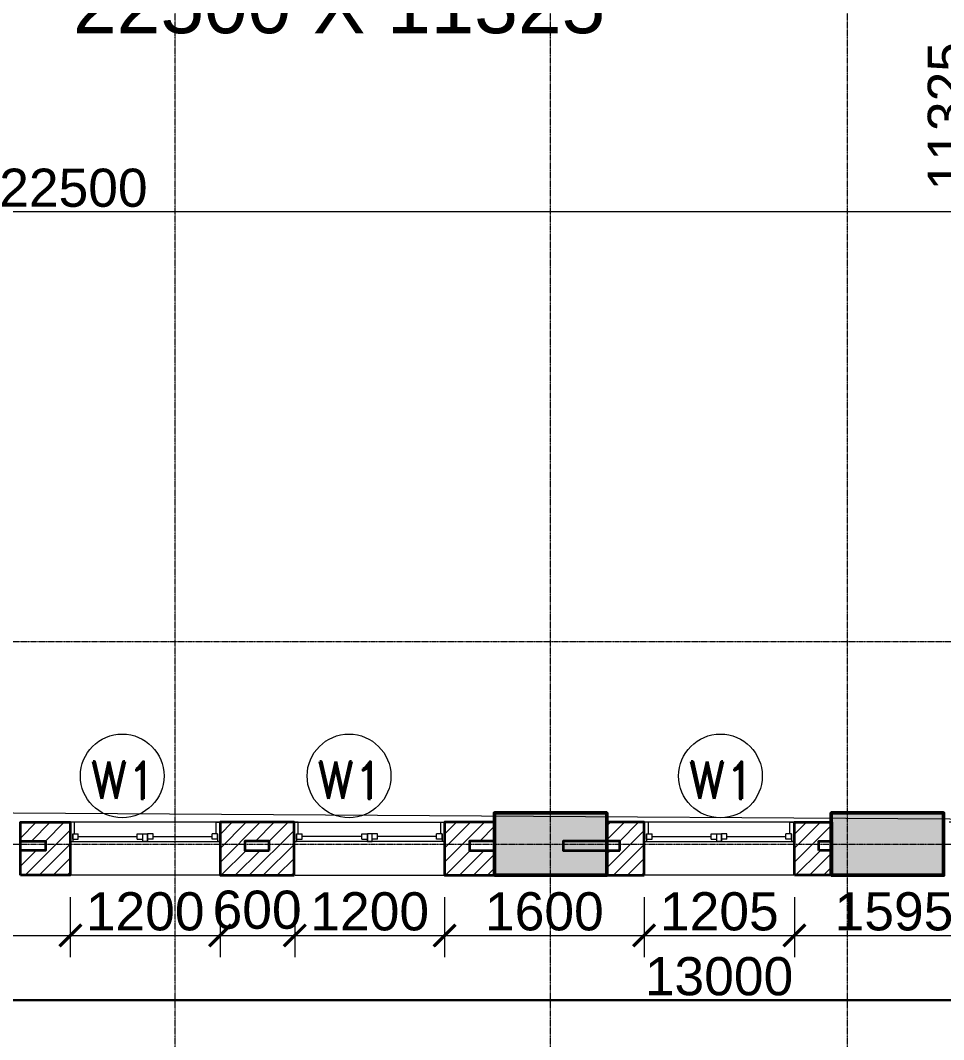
# Model space of a CAD drawing. Header units: millimetres. Extents: x 0 to 147381, y 0 to 170318.
# Drawn here: x 112535 to 119935, y 42970 to 51144 of the extents above; entities that cross this region are included whole.
import ezdxf
from ezdxf.enums import TextEntityAlignment as Align

# ---------------------------------------------------------------- set-up
doc = ezdxf.new("R2010")
doc.units = ezdxf.units.MM
doc.linetypes.add('Center', pattern=[29.999999, 12, -6, 6, -6])
doc.linetypes.add('Grid Line', pattern=[22.225, 12.7, -3.175, 3.175, -3.175])
for name, color, linetype, lineweight in [('AR_STR', 7, 'Continuous', 15), ('AR_WALL_HATCH', 23, 'Continuous', 5), ('ARCH PATHWAY', 30, 'Continuous', 13), ('Arch_Dim', 7, 'Continuous', 25), ('Arch_DW_No', 5, 'Continuous', 15), ('ARCH_WALL', 1, 'Continuous', 35), ('Arch_Window', 140, 'Continuous', 9), ('G-ANNO-TEXT', 231, 'Continuous', 25), ('LA- LINE 1', 41, 'Continuous', 25), ('S-GRID', 8, 'Continuous', 9), ('STR COL.', 1, 'Continuous', 50)]:
    doc.layers.add(name, color=color, linetype=linetype, lineweight=lineweight)
doc.layers.add('ARCH RCC HATCH', color=253, linetype='Center', lineweight=9, true_color=0x9c9c9c)
doc.layers.add('S-COLS_HATCH', color=252, linetype='Continuous', lineweight=9, true_color=0x8a8a8a)
doc.styles.add('Arial_4', font='arial.ttf', dxfattribs={"height": 252})
doc.styles.add('DIM', font='arial.ttf')
doc.styles.add('DIM_100', font='romand.shx', dxfattribs={"width": 0.9})
doc.styles.add('SIZE', font='romans.shx', dxfattribs={"width": 0.75, "height": 200})
doc.dimstyles.new('DIM- 175', dxfattribs={"dimscale": 175, "dimtxt": 1.75, "dimasz": 1, "dimexe": 1, "dimexo": 1, "dimgap": 0.2, "dimtad": 1, "dimdec": 0, "dimrnd": 5, "dimzin": 0, "dimdsep": 46, "dimtxsty": 'DIM', "dimblk": 'ARCHTICK', "dimcen": 0, "dimdle": 1, "dimclrd": 3, "dimclre": 5, "dimclrt": 3, "dimadec": 0, "dimazin": 0, "dimtfac": 1, "dimtdec": 0, "dimtofl": 0, "dimtmove": 2, "dimatfit": 3, "dimfxl": 1, "dimtolj": 1, "dimtzin": 0, "dimlwd": 13, "dimlwe": 15, "dimarcsym": 0})
pattern_1 = [(45, (38875.17, -0.064), (-56.1266, 56.1266), [])]

# ---------------------------------------------------------------- blocks, each defined once
blk = doc.blocks.new('A$C59E872DE')
at = {"layer": 'S-GRID', "linetype": 'Grid Line', "ltscale": 0.5}
for p, q in [((76081.7, -4357.6), (76081.7, 89720.3)), ((79090, -4357.6), (79090, 89720.3)), ((81470, -4357.6), (81470, 89720.3)), ((-6964.1, 1625), (94404.8, 1625)), ((-6964.1, 0), (94404.8, 0))]:
    blk.add_line(p, q, dxfattribs=at)
blk = doc.blocks.new('DW')
at = {"color": 9}
blk.add_circle((0, 0), 671, dxfattribs=at)
at = {"style": 'SIZE', "width": 0.8}
blk.add_attdef('W7', text='', height=500, dxfattribs=at).set_placement((5, -289), align=Align.CENTER)
blk = doc.blocks.new('A$C67F13116')
at = {"layer": 'AR_WALL_HATCH', "ltscale": 500}
h = blk.add_hatch(dxfattribs=at)
h.set_pattern_fill('ANSI31', color=256, scale=25)
h.set_pattern_definition(pattern_1)
h.paths.add_polyline_path([(27175.2, 424.9), (26775.2, 424.9), (26775.2, 274.9), (26975.2, 274.9), (26975.2, 199.9), (26775.2, 199.9), (26775.2, -0.1), (27175.2, -0.1)])
h = blk.add_hatch(dxfattribs=at)
h.set_pattern_fill('ANSI31', color=256, scale=25)
h.set_pattern_definition(pattern_1)
h.paths.add_polyline_path([(28970.2, 424.9), (28375.2, 424.9), (28375.2, -0.1), (28970.2, -0.1)])
h.paths.add_polyline_path([(28770.2, 199.9), (28575.2, 199.9), (28575.2, 274.9), (28770.2, 274.9)], flags=16)
h = blk.add_hatch(dxfattribs=at)
h.set_pattern_fill('ANSI31', color=256, scale=25)
h.set_pattern_definition(pattern_1)
h.paths.add_polyline_path([(30575.2, 199.9), (30375.2, 199.9), (30375.2, 274.9), (30575.2, 274.9), (30575.2, 424.9), (30175.2, 424.9), (30175.2, -0.1), (30575.2, -0.1)])
h = blk.add_hatch(dxfattribs=at)
h.set_pattern_fill('ANSI31', color=256, scale=25)
h.set_pattern_definition(pattern_1)
h.paths.add_polyline_path([(31775.2, 424.9), (31475.2, 424.9), (31475.2, 274.9), (31580.2, 274.9), (31580.2, 199.9), (31475.2, 199.9), (31475.2, -0.1), (31775.2, -0.1)])
h = blk.add_hatch(dxfattribs=at)
h.set_pattern_fill('ANSI31', color=256, scale=25)
h.set_pattern_definition(pattern_1)
h.paths.add_polyline_path([(33280.2, 424.9), (32980.2, 424.9), (32980.2, -0.1), (33280.2, -0.1)])
h.paths.add_polyline_path([(33175.2, 199.9), (33175.2, 274.9), (33275.2, 274.9), (33275.2, 199.9)], flags=16)
at = {"layer": 'ARCH_WALL'}
for points in [[(26775, 0), (26775, 425), (27175, 425), (27175, 0)], [(28970, 0), (28970, 425), (28375, 425), (28375, 0)], [(30575, 0), (30575, 425), (30175, 425), (30175, 0)], [(31775, 0), (31775, 425), (31475, 425), (31475, 0)], [(32980, 0), (32980, 425), (33280, 425), (33280, 0)], [(26775, 200), (26775, 275), (26975, 275), (26975, 200)], [(28770, 200), (28770, 275), (28575, 275), (28575, 200)], [(30575, 200), (30575, 275), (30375, 275), (30375, 200)], [(31580, 200), (31580, 275), (31125, 275), (31125, 200)], [(33175, 200), (33175, 275), (33275, 275), (33275, 200)]]:
    blk.add_lwpolyline(points, close=True, dxfattribs=at)
at = {"layer": 'Arch_Window'}
for p, q in [((28375, 425), (27175, 425)), ((27206.8, 425), (27175, 425)), ((27206.8, 425), (27206.8, 333.5)), ((28343.3, 425), (28375, 425)), ((28343.3, 333.5), (28343.3, 425)), ((29001.8, 425), (28970, 425)), ((28975, 425), (30175, 425)), ((29001.8, 333.5), (29001.8, 425)), ((30143.3, 425), (30175, 425)), ((30143.3, 425), (30143.3, 333.5)), ((32975, 425), (31775, 425)), ((31806.8, 425), (31775, 425)), ((31806.8, 425), (31806.8, 333.5)), ((32943.3, 425), (32975, 425)), ((32943.3, 333.5), (32943.3, 425)), ((27194.1, 333.5), (27238.5, 333.5)), ((27194.1, 289), (27194.1, 333.5)), ((27194.1, 333.5), (27206.8, 333.5)), ((27194.1, 333.5), (27194.1, 270)), ((27238.5, 289), (27238.5, 333.5)), ((27711.5, 333.5), (27756, 333.5)), ((27711.5, 289), (27711.5, 333.5)), ((27756, 289), (27756, 333.5)), ((27756, 333.5), (27794.1, 333.5)), ((27756, 270), (27756, 333.5)), ((27756, 333.5), (27794.1, 333.5)), ((27756, 270), (27756, 333.5)), ((27756, 333.5), (27756, 333.5)), ((27756, 333.5), (27794.1, 333.5)), ((27756, 270), (27756, 333.5)), ((27794.1, 289), (27794.1, 333.5)), ((27838.5, 333.5), (27794.1, 333.5)), ((27794.1, 270), (27794.1, 333.5)), ((27794.1, 333.5), (27794.1, 270)), ((27794.1, 333.5), (27794.1, 333.5)), ((27794.1, 270), (27794.1, 333.5)), ((27838.5, 289), (27838.5, 333.5)), ((28311.5, 289), (28311.5, 333.5)), ((28356, 333.5), (28311.5, 333.5)), ((28356, 289), (28356, 333.5)), ((28356, 333.5), (28356, 270)), ((28989.1, 333.5), (29033.5, 333.5)), ((28989.1, 289), (28989.1, 333.5)), ((28989.1, 333.5), (28989.1, 270)), ((29033.5, 289), (29033.5, 333.5)), ((29511.5, 333.5), (29556, 333.5)), ((29511.5, 289), (29511.5, 333.5)), ((29556, 289), (29556, 333.5)), ((29556, 270), (29556, 333.5)), ((29594.1, 333.5), (29556, 333.5)), ((29594.1, 333.5), (29556, 333.5)), ((29556, 333.5), (29556, 270)), ((29594.1, 333.5), (29556, 333.5)), ((29556, 333.5), (29556, 333.5)), ((29556, 270), (29556, 333.5)), ((29594.1, 289), (29594.1, 333.5)), ((29638.5, 333.5), (29594.1, 333.5)), ((29594.1, 270), (29594.1, 333.5)), ((29594.1, 270), (29594.1, 333.5)), ((29594.1, 333.5), (29594.1, 333.5)), ((29594.1, 270), (29594.1, 333.5)), ((29638.5, 289), (29638.5, 333.5)), ((30111.5, 289), (30111.5, 333.5)), ((30156, 333.5), (30111.5, 333.5)), ((30156, 333.5), (30143.3, 333.5)), ((30156, 289), (30156, 333.5)), ((30156, 333.5), (30156, 270)), ((31794.1, 333.5), (31838.5, 333.5)), ((31794.1, 289), (31794.1, 333.5)), ((31794.1, 333.5), (31806.8, 333.5)), ((31794.1, 333.5), (31794.1, 270)), ((31838.5, 289), (31838.5, 333.5)), ((32311.5, 333.5), (32356, 333.5)), ((32311.5, 289), (32311.5, 333.5)), ((32356, 289), (32356, 333.5)), ((32356, 333.5), (32394.1, 333.5)), ((32356, 270), (32356, 333.5)), ((32356, 333.5), (32394.1, 333.5)), ((32356, 270), (32356, 333.5)), ((32356, 333.5), (32356, 333.5)), ((32356, 333.5), (32394.1, 333.5)), ((32356, 270), (32356, 333.5)), ((32394.1, 289), (32394.1, 333.5)), ((32438.5, 333.5), (32394.1, 333.5)), ((32394.1, 270), (32394.1, 333.5)), ((32394.1, 333.5), (32394.1, 270)), ((32394.1, 333.5), (32394.1, 333.5)), ((32394.1, 270), (32394.1, 333.5)), ((32438.5, 289), (32438.5, 333.5)), ((32911.5, 289), (32911.5, 333.5)), ((32956, 333.5), (32911.5, 333.5)), ((32956, 289), (32956, 333.5)), ((32956, 333.5), (32956, 270)), ((27175, 270), (28375, 270)), ((27194.1, 289), (27238.5, 289)), ((27238.5, 311.2), (27711.5, 311.2)), ((27711.5, 289), (27756, 289)), ((27756, 270), (27794.1, 270)), ((27794.1, 270), (27756, 270)), ((27794.1, 270), (27756, 270)), ((27756, 270), (27756, 270)), ((27838.5, 289), (27794.1, 289)), ((27794.1, 270), (27794.1, 270)), ((27838.5, 311.2), (28311.5, 311.2)), ((28356, 289), (28311.5, 289)), ((28375, 270), (28356, 270)), ((28970, 270), (28989.1, 270)), ((30175, 270), (28975, 270)), ((28989.1, 289), (29033.5, 289)), ((29511.5, 311.2), (29038.5, 311.2)), ((29511.5, 289), (29556, 289)), ((29594.1, 270), (29556, 270)), ((29556, 270), (29594.1, 270)), ((29556, 270), (29556, 270)), ((29556, 270), (29594.1, 270)), ((29638.5, 289), (29594.1, 289)), ((29594.1, 270), (29594.1, 270)), ((30111.5, 311.2), (29638.5, 311.2)), ((30156, 289), (30111.5, 289)), ((31775, 270), (32975, 270)), ((31794.1, 289), (31838.5, 289)), ((31838.5, 311.2), (32311.5, 311.2)), ((32311.5, 289), (32356, 289)), ((32356, 270), (32394.1, 270)), ((32394.1, 270), (32356, 270)), ((32394.1, 270), (32356, 270)), ((32356, 270), (32356, 270)), ((32438.5, 289), (32394.1, 289)), ((32394.1, 270), (32394.1, 270)), ((32438.5, 311.2), (32911.5, 311.2)), ((32956, 289), (32911.5, 289)), ((32975, 270), (32956, 270)), ((28375, 0), (27175, 0)), ((28975, 0), (30175, 0)), ((32975, 0), (31775, 0))]:
    blk.add_line(p, q, dxfattribs=at)
blk = doc.blocks.new('_ArchTick')
at = {"color": 0, "linetype": 'ByBlock', "const_width": 0.15}
blk.add_lwpolyline([(-0.5, -0.5), (0.5, 0.5)], dxfattribs=at)
blk = doc.blocks.new('*D463')
at = {"layer": 'Arch_Dim', "color": 5, "lineweight": 15, "transparency": 16777216}
for p, q in [((111634.7, 44113), (111634.7, 43110.1)), ((124634.7, 44113), (124634.7, 43110.1))]:
    blk.add_line(p, q, dxfattribs=at)
at = {"layer": 'Arch_Dim', "color": 3, "lineweight": 13, "transparency": 16777216}
blk.add_line((111459.7, 43285.1), (124809.7, 43285.1), dxfattribs=at)
at = {"layer": 'Defpoints', "color": 0, "linetype": 'Continuous', "transparency": 16777216}
for p in [(111634.7, 44288), (124634.7, 44288), (124634.7, 43285.1)]:
    blk.add_point(p, dxfattribs=at)
at = {"layer": 'Arch_Dim', "color": 3, "linetype": 'Continuous', "lineweight": 13, "transparency": 16777216, "xscale": 175, "yscale": 175, "zscale": 175, "rotation": 180}
blk.add_blockref('_ArchTick', (111634.7, 43285.1), dxfattribs=at)
at = {"layer": 'Arch_Dim', "color": 3, "linetype": 'Continuous', "lineweight": 13, "transparency": 16777216, "xscale": 175, "yscale": 175, "zscale": 175}
blk.add_blockref('_ArchTick', (124634.7, 43285.1), dxfattribs=at)
at = {"layer": 'Arch_Dim', "color": 3, "linetype": 'Continuous', "transparency": 16777216, "insert": (118134.7, 43476.6), "char_height": 306.25, "attachment_point": 5, "style": 'DIM'}
blk.add_mtext('\\A1;13000', dxfattribs=at)
blk = doc.blocks.new('*D480')
at = {"layer": 'Arch_Dim', "color": 3, "lineweight": 13, "transparency": 16777216}
blk.add_line((120154.2, 44538), (120154.2, 56213), dxfattribs=at)
at = {"layer": 'Arch_Dim', "color": 5, "lineweight": 15, "transparency": 16777216}
for p, q in [((120759.7, 56038), (119979.2, 56038)), ((120759.7, 44713), (119979.2, 44713))]:
    blk.add_line(p, q, dxfattribs=at)
at = {"layer": 'Defpoints', "color": 0, "linetype": 'Continuous', "transparency": 16777216}
for p in [(120154.2, 56038), (120934.7, 56038), (120934.7, 44713)]:
    blk.add_point(p, dxfattribs=at)
at = {"layer": 'Arch_Dim', "color": 3, "linetype": 'Continuous', "lineweight": 13, "transparency": 16777216, "xscale": 175, "yscale": 175, "zscale": 175}
for p, rotation in [((120154.2, 56038), 90), ((120154.2, 44713), 270)]:
    blk.add_blockref('_ArchTick', p, dxfattribs=dict(at, rotation=rotation))
at = {"layer": 'Arch_Dim', "color": 3, "linetype": 'Continuous', "transparency": 16777216, "insert": (119962.7, 50375.5), "char_height": 306.25, "attachment_point": 5, "rotation": 90, "style": 'DIM'}
blk.add_mtext('\\A1;11325', dxfattribs=at)
blk = doc.blocks.new('*D481')
at = {"layer": 'Arch_Dim', "color": 5, "lineweight": 15, "transparency": 16777216}
for p, q in [((101709.7, 49175.5), (101709.7, 49783.6)), ((124209.7, 49175.5), (124209.7, 49783.6))]:
    blk.add_line(p, q, dxfattribs=at)
at = {"layer": 'Arch_Dim', "color": 3, "lineweight": 13, "transparency": 16777216}
blk.add_line((124384.7, 49608.6), (101534.7, 49608.6), dxfattribs=at)
at = {"layer": 'Defpoints', "color": 0, "linetype": 'Continuous', "transparency": 16777216}
for p in [(101709.7, 49608.6), (101709.7, 49000.5), (124209.7, 49000.5)]:
    blk.add_point(p, dxfattribs=at)
at = {"layer": 'Arch_Dim', "color": 3, "linetype": 'Continuous', "lineweight": 13, "transparency": 16777216, "xscale": 175, "yscale": 175, "zscale": 175, "rotation": 180}
blk.add_blockref('_ArchTick', (101709.7, 49608.6), dxfattribs=at)
at = {"layer": 'Arch_Dim', "color": 3, "linetype": 'Continuous', "lineweight": 13, "transparency": 16777216, "xscale": 175, "yscale": 175, "zscale": 175}
blk.add_blockref('_ArchTick', (124209.7, 49608.6), dxfattribs=at)
at = {"layer": 'Arch_Dim', "color": 3, "linetype": 'Continuous', "transparency": 16777216, "insert": (112959.7, 49799.9), "char_height": 306.25, "attachment_point": 5, "style": 'DIM'}
blk.add_mtext('\\A1;22500', dxfattribs=at)
blk = doc.blocks.new('A$C38A24FCE')
at = {"layer": 'S-COLS_HATCH'}
for points in [[(-8050, -1875), (-8050, -1375), (-7150, -1375), (-7150, -1875)], [(-5350, -1875), (-5350, -1375), (-4450, -1375), (-4450, -1875)]]:
    blk.add_hatch(color=256, dxfattribs=at).paths.add_polyline_path(points, flags=0)
at = {"layer": 'STR COL.'}
for points in [[(-8050, -1875), (-8050, -1375), (-7150, -1375), (-7150, -1875)], [(-5350, -1875), (-5350, -1375), (-4450, -1375), (-4450, -1875)]]:
    blk.add_lwpolyline(points, close=True, dxfattribs=at)
blk = doc.blocks.new('*D710')
at = {"layer": 'Arch_Dim', "color": 5, "lineweight": 15, "transparency": 16777216}
for p, q in [((110734.7, 44113), (110734.7, 43630.6)), ((112934.7, 44113), (112934.7, 43630.6))]:
    blk.add_line(p, q, dxfattribs=at)
at = {"layer": 'Arch_Dim', "color": 3, "lineweight": 13, "transparency": 16777216}
blk.add_line((110559.7, 43805.6), (113109.7, 43805.6), dxfattribs=at)
at = {"layer": 'Defpoints', "color": 0, "linetype": 'Continuous', "transparency": 16777216}
for p in [(110734.7, 44288), (112934.7, 44288), (112934.7, 43805.6)]:
    blk.add_point(p, dxfattribs=at)
at = {"layer": 'Arch_Dim', "color": 3, "linetype": 'Continuous', "lineweight": 13, "transparency": 16777216, "xscale": 175, "yscale": 175, "zscale": 175, "rotation": 180}
blk.add_blockref('_ArchTick', (110734.7, 43805.6), dxfattribs=at)
at = {"layer": 'Arch_Dim', "color": 3, "linetype": 'Continuous', "lineweight": 13, "transparency": 16777216, "xscale": 175, "yscale": 175, "zscale": 175}
blk.add_blockref('_ArchTick', (112934.7, 43805.6), dxfattribs=at)
at = {"layer": 'Arch_Dim', "color": 3, "linetype": 'Continuous', "transparency": 16777216, "insert": (111834.7, 43997), "char_height": 306.25, "attachment_point": 5, "style": 'DIM'}
blk.add_mtext('\\A1;2200', dxfattribs=at)
blk = doc.blocks.new('*D711')
at = {"layer": 'Arch_Dim', "color": 5, "lineweight": 15, "transparency": 16777216}
for p, q in [((112934.7, 44113), (112934.7, 43630.6)), ((114134.7, 44113), (114134.7, 43630.6))]:
    blk.add_line(p, q, dxfattribs=at)
at = {"layer": 'Arch_Dim', "color": 3, "lineweight": 13, "transparency": 16777216}
blk.add_line((112759.7, 43805.6), (114309.7, 43805.6), dxfattribs=at)
at = {"layer": 'Defpoints', "color": 0, "linetype": 'Continuous', "transparency": 16777216}
for p in [(112934.7, 44288), (114134.7, 44288), (114134.7, 43805.6)]:
    blk.add_point(p, dxfattribs=at)
at = {"layer": 'Arch_Dim', "color": 3, "linetype": 'Continuous', "lineweight": 13, "transparency": 16777216, "xscale": 175, "yscale": 175, "zscale": 175, "rotation": 180}
blk.add_blockref('_ArchTick', (112934.7, 43805.6), dxfattribs=at)
at = {"layer": 'Arch_Dim', "color": 3, "linetype": 'Continuous', "lineweight": 13, "transparency": 16777216, "xscale": 175, "yscale": 175, "zscale": 175}
blk.add_blockref('_ArchTick', (114134.7, 43805.6), dxfattribs=at)
at = {"layer": 'Arch_Dim', "color": 3, "linetype": 'Continuous', "transparency": 16777216, "insert": (113534.7, 43997), "char_height": 306.25, "attachment_point": 5, "style": 'DIM'}
blk.add_mtext('\\A1;1200', dxfattribs=at)
blk = doc.blocks.new('*D712')
at = {"layer": 'Arch_Dim', "color": 5, "lineweight": 15, "transparency": 16777216}
for p, q in [((114134.7, 44113), (114134.7, 43630.6)), ((114734.7, 44113), (114734.7, 43630.6))]:
    blk.add_line(p, q, dxfattribs=at)
at = {"layer": 'Arch_Dim', "color": 3, "lineweight": 13, "transparency": 16777216}
blk.add_line((113959.7, 43805.6), (114909.7, 43805.6), dxfattribs=at)
at = {"layer": 'Defpoints', "color": 0, "linetype": 'Continuous', "transparency": 16777216}
for p in [(114134.7, 44288), (114734.7, 44288), (114734.7, 43805.6)]:
    blk.add_point(p, dxfattribs=at)
at = {"layer": 'Arch_Dim', "color": 3, "linetype": 'Continuous', "lineweight": 13, "transparency": 16777216, "xscale": 175, "yscale": 175, "zscale": 175, "rotation": 180}
blk.add_blockref('_ArchTick', (114134.7, 43805.6), dxfattribs=at)
at = {"layer": 'Arch_Dim', "color": 3, "linetype": 'Continuous', "lineweight": 13, "transparency": 16777216, "xscale": 175, "yscale": 175, "zscale": 175}
blk.add_blockref('_ArchTick', (114734.7, 43805.6), dxfattribs=at)
at = {"layer": 'Arch_Dim', "color": 3, "linetype": 'Continuous', "transparency": 16777216, "insert": (114432.2, 44010), "char_height": 306.25, "attachment_point": 5, "style": 'DIM'}
blk.add_mtext('\\A1;600', dxfattribs=at)
blk = doc.blocks.new('*D713')
at = {"layer": 'Arch_Dim', "color": 5, "lineweight": 15, "transparency": 16777216}
for p, q in [((114734.7, 44113), (114734.7, 43630.6)), ((115934.7, 44113), (115934.7, 43630.6))]:
    blk.add_line(p, q, dxfattribs=at)
at = {"layer": 'Arch_Dim', "color": 3, "lineweight": 13, "transparency": 16777216}
blk.add_line((114559.7, 43805.6), (116109.7, 43805.6), dxfattribs=at)
at = {"layer": 'Defpoints', "color": 0, "linetype": 'Continuous', "transparency": 16777216}
for p in [(114734.7, 44288), (115934.7, 44288), (115934.7, 43805.6)]:
    blk.add_point(p, dxfattribs=at)
at = {"layer": 'Arch_Dim', "color": 3, "linetype": 'Continuous', "lineweight": 13, "transparency": 16777216, "xscale": 175, "yscale": 175, "zscale": 175, "rotation": 180}
blk.add_blockref('_ArchTick', (114734.7, 43805.6), dxfattribs=at)
at = {"layer": 'Arch_Dim', "color": 3, "linetype": 'Continuous', "lineweight": 13, "transparency": 16777216, "xscale": 175, "yscale": 175, "zscale": 175}
blk.add_blockref('_ArchTick', (115934.7, 43805.6), dxfattribs=at)
at = {"layer": 'Arch_Dim', "color": 3, "linetype": 'Continuous', "transparency": 16777216, "insert": (115334.7, 43997), "char_height": 306.25, "attachment_point": 5, "style": 'DIM'}
blk.add_mtext('\\A1;1200', dxfattribs=at)
blk = doc.blocks.new('*D714')
at = {"layer": 'Arch_Dim', "color": 5, "lineweight": 15, "transparency": 16777216}
for p, q in [((115934.7, 44113), (115934.7, 43630.6)), ((117534.7, 44113), (117534.7, 43630.6))]:
    blk.add_line(p, q, dxfattribs=at)
at = {"layer": 'Arch_Dim', "color": 3, "lineweight": 13, "transparency": 16777216}
blk.add_line((115759.7, 43805.6), (117709.7, 43805.6), dxfattribs=at)
at = {"layer": 'Defpoints', "color": 0, "linetype": 'Continuous', "transparency": 16777216}
for p in [(115934.7, 44288), (117534.7, 44288), (117534.7, 43805.6)]:
    blk.add_point(p, dxfattribs=at)
at = {"layer": 'Arch_Dim', "color": 3, "linetype": 'Continuous', "lineweight": 13, "transparency": 16777216, "xscale": 175, "yscale": 175, "zscale": 175, "rotation": 180}
blk.add_blockref('_ArchTick', (115934.7, 43805.6), dxfattribs=at)
at = {"layer": 'Arch_Dim', "color": 3, "linetype": 'Continuous', "lineweight": 13, "transparency": 16777216, "xscale": 175, "yscale": 175, "zscale": 175}
blk.add_blockref('_ArchTick', (117534.7, 43805.6), dxfattribs=at)
at = {"layer": 'Arch_Dim', "color": 3, "linetype": 'Continuous', "transparency": 16777216, "insert": (116734.7, 43997), "char_height": 306.25, "attachment_point": 5, "style": 'DIM'}
blk.add_mtext('\\A1;1600', dxfattribs=at)
blk = doc.blocks.new('*D715')
at = {"layer": 'Arch_Dim', "color": 5, "lineweight": 15, "transparency": 16777216}
for p, q in [((117534.7, 44113), (117534.7, 43630.6)), ((118739.7, 44113), (118739.7, 43630.6))]:
    blk.add_line(p, q, dxfattribs=at)
at = {"layer": 'Arch_Dim', "color": 3, "lineweight": 13, "transparency": 16777216}
blk.add_line((117359.7, 43805.6), (118914.7, 43805.6), dxfattribs=at)
at = {"layer": 'Defpoints', "color": 0, "linetype": 'Continuous', "transparency": 16777216}
for p in [(117534.7, 44288), (118739.7, 44288), (118739.7, 43805.6)]:
    blk.add_point(p, dxfattribs=at)
at = {"layer": 'Arch_Dim', "color": 3, "linetype": 'Continuous', "lineweight": 13, "transparency": 16777216, "xscale": 175, "yscale": 175, "zscale": 175, "rotation": 180}
blk.add_blockref('_ArchTick', (117534.7, 43805.6), dxfattribs=at)
at = {"layer": 'Arch_Dim', "color": 3, "linetype": 'Continuous', "lineweight": 13, "transparency": 16777216, "xscale": 175, "yscale": 175, "zscale": 175}
blk.add_blockref('_ArchTick', (118739.7, 43805.6), dxfattribs=at)
at = {"layer": 'Arch_Dim', "color": 3, "linetype": 'Continuous', "transparency": 16777216, "insert": (118137.2, 43997), "char_height": 306.25, "attachment_point": 5, "style": 'DIM'}
blk.add_mtext('\\A1;1205', dxfattribs=at)
blk = doc.blocks.new('*D716')
at = {"layer": 'Arch_Dim', "color": 5, "lineweight": 15, "transparency": 16777216}
for p, q in [((118739.7, 44113), (118739.7, 43630.6)), ((120334.7, 44113), (120334.7, 43630.6))]:
    blk.add_line(p, q, dxfattribs=at)
at = {"layer": 'Arch_Dim', "color": 3, "lineweight": 13, "transparency": 16777216}
blk.add_line((118564.7, 43805.6), (120509.7, 43805.6), dxfattribs=at)
at = {"layer": 'Defpoints', "color": 0, "linetype": 'Continuous', "transparency": 16777216}
for p in [(118739.7, 44288), (120334.7, 44288), (120334.7, 43805.6)]:
    blk.add_point(p, dxfattribs=at)
at = {"layer": 'Arch_Dim', "color": 3, "linetype": 'Continuous', "lineweight": 13, "transparency": 16777216, "xscale": 175, "yscale": 175, "zscale": 175, "rotation": 180}
blk.add_blockref('_ArchTick', (118739.7, 43805.6), dxfattribs=at)
at = {"layer": 'Arch_Dim', "color": 3, "linetype": 'Continuous', "lineweight": 13, "transparency": 16777216, "xscale": 175, "yscale": 175, "zscale": 175}
blk.add_blockref('_ArchTick', (120334.7, 43805.6), dxfattribs=at)
at = {"layer": 'Arch_Dim', "color": 3, "linetype": 'Continuous', "transparency": 16777216, "insert": (119537.2, 43997), "char_height": 306.25, "attachment_point": 5, "style": 'DIM'}
blk.add_mtext('\\A1;1595', dxfattribs=at)
blk = doc.blocks.new('A$C07E93286')
at = {"layer": 'LA- LINE 1', "elevation": 3575.332}
blk.add_lwpolyline([(57.2333, -26.2673, 0.252244), (125.7357, 10.6622, 0.174531)], format="xyb", dxfattribs=at)

msp = doc.modelspace()

# ---------------------------------------------------------------- block references
at = {"layer": 'ARCH RCC HATCH', "linetype": 'Continuous'}
msp.add_blockref('A$C59E872DE', (37694.7, 44538), dxfattribs=at)

# ---------------------------------------------------------------- next in the draw order: block references
at = {"linetype": 'Continuous'}
msp.add_blockref('A$C67F13116', (85759.7, 44288), dxfattribs=at)
at = {"layer": 'AR_STR', "linetype": 'Continuous'}
msp.add_blockref('A$C38A24FCE', (124384.7, 46163), dxfattribs=at)
at = {"layer": 'Arch_DW_No'}
ref = msp.add_blockref('DW', (113351.1, 45084.7), dxfattribs=dict(at, xscale=0.5001481924206014, yscale=0.5001481924206014, zscale=0.5001481924206014, rotation=291.467010438918))
ref.add_attrib('W71', 'W1', dxfattribs={"layer": '0', "height": 300, "style": 'DIM_100', "width": 0.9}).set_placement((113360.3, 44900.1), align=Align.CENTER)
ref = msp.add_blockref('DW', (115168.8, 45084.7), dxfattribs=dict(at, xscale=0.5001481924206014, yscale=0.5001481924206014, zscale=0.5001481924206014, rotation=291.467010438918))
ref.add_attrib('W71', 'W1', dxfattribs={"layer": '0', "height": 300, "style": 'DIM_100', "width": 0.9}).set_placement((115177.9, 44900.1), align=Align.CENTER)
ref = msp.add_blockref('DW', (118145.7, 45084.7), dxfattribs=dict(at, xscale=0.5001481924206014, yscale=0.5001481924206014, zscale=0.5001481924206014, rotation=291.467010438918))
ref.add_attrib('W71', 'W1', dxfattribs={"layer": '0', "height": 300, "style": 'DIM_100', "width": 0.9}).set_placement((118154.8, 44900.1), align=Align.CENTER)

# ---------------------------------------------------------------- next in the draw order: texts
at = {"layer": 'G-ANNO-TEXT', "color": 7, "insert": (112957.3, 51491.1), "char_height": 450, "width": 7121.39, "attachment_point": 1, "style": 'Arial_4'}
msp.add_mtext('22500 X 11325', dxfattribs=at)

# ---------------------------------------------------------------- next in the draw order: dimensions: what is measured, and where the dimension line sits
at = {"layer": 'Arch_Dim', "linetype": 'Continuous'}
dim = msp.add_linear_dim(base=(120154.2, 56038), p1=(120934.7, 44713), p2=(120934.7, 56038), angle=90, dimstyle='DIM- 175', dxfattribs=at)
dim.commit()
dim.dimension.update_dxf_attribs({"geometry": '*D480', "text_midpoint": (119962.7, 50375.5)})
for base, p1, p2, picture, middle in [((101709.7, 49608.6), (124209.7, 49000.5), (101709.7, 49000.5), '*D481', (112959.7, 49799.9)), ((112934.7, 43805.6), (110734.7, 44288), (112934.7, 44288), '*D710', (111834.7, 43997)), ((124634.7, 43285.1), (111634.7, 44288), (124634.7, 44288), '*D463', (118134.7, 43476.6)), ((114134.7, 43805.6), (112934.7, 44288), (114134.7, 44288), '*D711', (113534.7, 43997)), ((115934.7, 43805.6), (114734.7, 44288), (115934.7, 44288), '*D713', (115334.7, 43997)), ((117534.7, 43805.6), (115934.7, 44288), (117534.7, 44288), '*D714', (116734.7, 43997)), ((118739.7, 43805.6), (117534.7, 44288), (118739.7, 44288), '*D715', (118137.2, 43997)), ((120334.7, 43805.6), (118739.7, 44288), (120334.7, 44288), '*D716', (119537.2, 43997))]:
    dim = msp.add_linear_dim(base=base, p1=p1, p2=p2, dimstyle='DIM- 175', dxfattribs=at)
    dim.commit()
    dim.dimension.update_dxf_attribs({"geometry": picture, "text_midpoint": middle})
dim = msp.add_linear_dim(base=(114734.7, 43805.6), p1=(114134.7, 44288), p2=(114734.7, 44288), dimstyle='DIM- 175', dxfattribs=at)
dim.commit()
dim.dimension.update_dxf_attribs({"geometry": '*D712', "text_midpoint": (114432.2, 44010), "dimtype": 160})

# ---------------------------------------------------------------- next in the draw order: block references
at = {"linetype": 'Continuous', "xscale": 1000, "yscale": 1000, "zscale": 1000, "rotation": 352.9169734788422}
msp.add_blockref('A$C07E93286', (9412.7, 51928.7, -73339.4), dxfattribs=at)

# ---------------------------------------------------------------- next in the draw order: linework, layer by layer
at = {"layer": 'AR_WALL_HATCH', "color": 1, "linetype": 'Continuous'}
msp.add_lwpolyline([(124209.7, 56388), (124209.7, 44788), (123734.7, 44788), (123734.7, 44713), (112059.7, 44788), (112064.7, 46412.7), (101709.7, 46412.7)], dxfattribs=at)
at = {"layer": 'ARCH PATHWAY', "linetype": 'Continuous'}
msp.add_lwpolyline([(125634.7, 57188), (125634.7, 43288), (110634.7, 43288), (110634.7, 44912.7), (93139.6, 44912.7)], dxfattribs=at)

doc.saveas('drawing.dxf')
